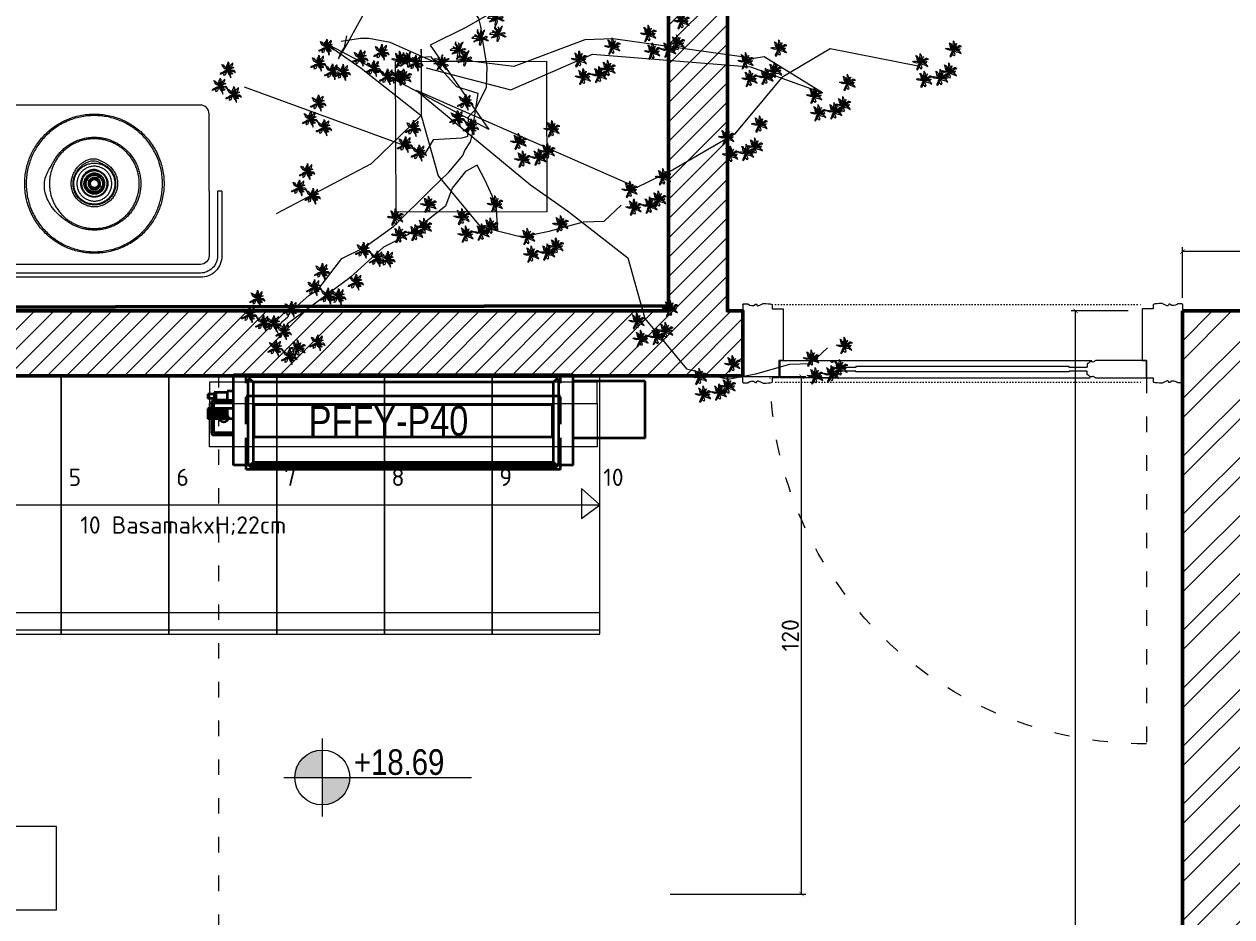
# Model space of a CAD drawing. Header units: inches. Extents: x -10121 to 9010, y 58067 to 62726.
# Drawn here: x -2824.1 to -2543.8, y 61595.3 to 61802.7 of the extents above; entities that cross this region are included whole.
import ezdxf

# ---------------------------------------------------------------- set-up
doc = ezdxf.new("R2010")
doc.units = ezdxf.units.IN
for name, pattern in [('ACAD_ISO03W100', [30, 12, -18]), ('DOT', [6.35, 0, -6.35]), ('HIDDEN', [9.525, 6.35, -3.175])]:
    doc.linetypes.add(name, pattern=pattern)
for name, color, linetype, lineweight in [('1', 7, 'Continuous', 18), ('2', 36, 'Continuous', 18), ('A-DUVAR 0.50', 40, 'Continuous', 50), ('A-KAPI A DOGR 0.09', 135, 'Continuous', 9), ('A-KAPI A DOGR 0.13', 73, 'Continuous', 13), ('A-KAPI A DOGR 0.20', 46, 'Continuous', 20), ('A-KAPI NOKT', 35, 'DOT', 9), ('A-YAZI 0.15', 190, 'Continuous', 15), ('Auto-Merdiven', 163, 'Continuous', 9), ('Auto-Olcu', 33, 'Continuous', 15), ('Auto-Silik_Cizgiler', 47, 'Continuous', 9), ('Auto-SilikCizgiler', 251, 'Continuous', 9), ('Auto-Tefris', 32, 'Continuous', 9), ('Auto-Yazi', 7, 'Continuous', 20), ('DVT-VRV', 170, 'Continuous', 35), ('OLCU+KOT', 70, 'Continuous', 20), ('yazi mekan 020', 9, 'Continuous', 20)]:
    doc.layers.add(name, color=color, linetype=linetype, lineweight=lineweight)
doc.styles.add('1-20', font='isocpeur.ttf', dxfattribs={"height": 4})
doc.styles.add('STYLE1', font='technic_.ttf')
doc.styles.add('swis721cnbt10', font='isocpeur.ttf', dxfattribs={"height": 10})
doc.dimstyles.new('ölçü 1_20', dxfattribs={"dimtxt": 4, "dimasz": 1, "dimexe": 1, "dimexo": 3, "dimtad": 1, "dimdec": 0, "dimtxsty": '1-20', "dimblk": 'ARCHTICK', "dimcen": 1.5, "dimclrd": 256, "dimclre": 256, "dimclrt": 256, "dimadec": 0, "dimazin": 0, "dimtfac": 1, "dimtdec": 0, "dimtmove": 0, "dimatfit": 3, "dimldrblk": 'ARCHTICK', "dimfxl": 1, "dimlwd": -1, "dimlwe": -1, "dimarcsym": 0})

# ---------------------------------------------------------------- blocks, each defined once
blk = doc.blocks.new('fgh')
at = {"layer": 'A-KAPI A DOGR 0.09'}
for points in [[(-83.41, 11.51), (-21.44, 11.51)], [(-83.37, 7.51), (-21.02, 7.51)]]:
    blk.add_lwpolyline(points, dxfattribs=at)
at = {"layer": 'A-KAPI A DOGR 0.13'}
for points in [[(-81.92, 11.51), (-93.4, 11.51), (-93.4, 7.51), (-81.92, 7.51)], [(-20.11, 11.51), (-8.3, 11.51), (-8.3, 7.51), (-20.11, 7.51)], [(-75.79, 10.14), (-75.79, 9.94), (-79.79, 9.94)], [(-75.79, 8.88), (-75.79, 9.08), (-79.79, 9.08)], [(-26.25, 9.94), (-26.25, 10.14), (-75.79, 10.14)], [(-26.25, 9.08), (-26.25, 8.88), (-75.79, 8.88)], [(-22.25, 9.94), (-26.25, 9.94)], [(-22.25, 9.08), (-26.25, 9.08)]]:
    blk.add_lwpolyline(points, dxfattribs=at)
for points in [[(-81.92, 11.51, -0.358492), (-81.64, 11.34, 0.345519), (-81.05, 11.25, -0.39009), (-80.34, 11, 0.249206), (-80.14, 10.86, -0.02009), (-80.11, 10.86)], [(-20.11, 11.51, 0.358492), (-20.39, 11.34, -0.345519), (-20.99, 11.25, 0.39009), (-21.69, 11, -0.249206), (-21.89, 10.86, 0.02009), (-21.92, 10.86)], [(-80.14, 10.86, -0.367275), (-79.92, 10.71, -0.496975)], [(-79.92, 10.71), (-79.92, 10.07, 0.512658), (-79.79, 9.94)], [(-79.92, 8.32), (-79.92, 8.95, -0.512658), (-79.79, 9.08)], [(-22.11, 10.71), (-22.11, 10.07, -0.512658), (-22.25, 9.94)], [(-22.11, 8.32), (-22.11, 8.95, 0.512658), (-22.25, 9.08)], [(-21.89, 10.86, 0.367275), (-22.11, 10.71, 0.496975)], [(-81.92, 7.51, 0.358492), (-81.64, 7.69, -0.345519), (-81.05, 7.77, 0.39009), (-80.34, 8.02, -0.249206), (-80.14, 8.16, 0.02009), (-80.11, 8.16)], [(-80.14, 8.16, 0.367275), (-79.92, 8.32, 0.496975)], [(-21.89, 8.16, -0.367275), (-22.11, 8.32, -0.496975)], [(-20.11, 7.51, -0.358492), (-20.39, 7.69, 0.345519), (-20.99, 7.77, -0.39009), (-21.69, 8.02, 0.249206), (-21.89, 8.16, -0.02009), (-21.89, 8.16)]]:
    blk.add_lwpolyline(points, format="xyb", dxfattribs=at)
at = {"layer": 'A-KAPI A DOGR 0.20'}
for points in [[(-102, 12.52, -0.441019), (-101.87, 12.67), (-100.99, 12.67, -0.237138), (-100.83, 12.62, 0.374201), (-99.13, 12.53, -0.132642), (-98.99, 12.59), (-98.89, 12.59, -0.41446), (-98.82, 12.52, 0.383371), (-98.66, 12.23, 0.155896), (-98.28, 12.29, 0.0157), (-97.92, 12.46, -0.035668), (-97.29, 12.73, -0.075404), (-97.14, 12.75, -0.050432), (-95.24, 12.55, -0.285097), (-95.2, 12.51)], [(0, 12.52, 0.441019), (-0.13, 12.67), (-1.01, 12.67, 0.237138), (-1.17, 12.62, -0.374201), (-2.87, 12.53, 0.132642), (-3.01, 12.59), (-3.11, 12.59, 0.41446), (-3.18, 12.52, -0.383371), (-3.34, 12.23, -0.155896), (-3.72, 12.29, -0.0157), (-4.08, 12.46, 0.035668), (-4.71, 12.73, 0.075404), (-4.86, 12.75, 0.050432), (-6.76, 12.55, 0.285097), (-6.8, 12.51)], [(-102, -5.53, 0.441019), (-101.87, -5.68), (-100.99, -5.68, 0.237138), (-100.83, -5.63, -0.374201), (-99.13, -5.54, 0.132642), (-98.99, -5.6), (-98.89, -5.6, 0.41446), (-98.82, -5.54, -0.383371), (-98.66, -5.25, -0.155896), (-98.28, -5.3, -0.0157), (-97.92, -5.47, 0.035668), (-97.29, -5.74, 0.075404), (-97.14, -5.76, 0.050432), (-95.24, -5.56, 0.285097), (-95.2, -5.52)], [(0, -5.53, -0.441019), (-0.13, -5.68), (-1.01, -5.68, -0.237138), (-1.17, -5.63, 0.374201), (-2.87, -5.54, -0.132642), (-3.01, -5.6), (-3.11, -5.6, -0.41446), (-3.18, -5.54, 0.383371), (-3.34, -5.25, 0.155896), (-3.72, -5.3, 0.0157), (-4.08, -5.47, -0.035668), (-4.71, -5.74, -0.075404), (-4.86, -5.76, -0.050432), (-6.76, -5.56, -0.285097), (-6.8, -5.52)]]:
    blk.add_lwpolyline(points, format="xyb", dxfattribs=at)
for points in [[(-102, 12.52), (-102, 11.02)], [(-95.2, -5.52), (-95.2, -4.49), (-92.7, -4.49), (-92.7, 7.51), (-93.7, 7.51), (-93.7, 11.51), (-95.2, 11.51), (-95.2, 12.51)], [(-6.8, -5.52), (-6.8, -4.49), (-9.3, -4.49), (-9.3, 7.51), (-8.3, 7.51), (-8.3, 11.51), (-6.8, 11.51), (-6.8, 12.51)], [(0, 12.52), (0, 11.02)], [(-102, -5.53), (-102, -4.03)], [(0, -5.53), (0, -4.03)]]:
    blk.add_lwpolyline(points, dxfattribs=at)
at = {"layer": 'A-KAPI NOKT', "linetype": 'ACAD_ISO03W100', "ltscale": 0.3}
blk.add_line((-8.3, 11.51), (-8.3, 96.51), dxfattribs=at)
at = {"layer": 'A-KAPI NOKT', "ltscale": 0.09}
for points in [[(-94.39, 12.51), (-9.61, 12.51)], [(-94.43, -5.56), (-9.57, -5.56)]]:
    blk.add_lwpolyline(points, dxfattribs=at)
at = {"layer": 'A-KAPI NOKT', "linetype": 'ACAD_ISO03W100', "ltscale": 0.3}
blk.add_arc((-8.76, 9.55), 86.97, 89.6998, 178.7051, dxfattribs=at)
blk = doc.blocks.new('_ARCHTICK')
at = {"color": 0, "linetype": 'ByBlock', "const_width": 0.15}
blk.add_lwpolyline([(-0.5, -0.5), (0.5, 0.5)], dxfattribs=at)
blk = doc.blocks.new('*D162')
at = {"layer": 'Auto-Olcu', "ltscale": 5, "transparency": 16777216}
for p, q in [((-2567.83, 61736.04), (-2581.07, 61736.04)), ((-2580.05, 61364.22), (-2580.07, 61736.04)), ((-2567.81, 61364.22), (-2581.05, 61364.22))]:
    blk.add_line(p, q, dxfattribs=at)
at = {"layer": 'DEFPOINTS', "color": 0, "ltscale": 5, "transparency": 16777216}
for p in [(-2580.07, 61736.04), (-2564.83, 61736.04), (-2564.81, 61364.22)]:
    blk.add_point(p, dxfattribs=at)
at = {"layer": 'Auto-Olcu', "ltscale": 5, "transparency": 16777216}
for p, rotation in [((-2580.07, 61736.04), 90.00270459986305), ((-2580.05, 61364.22), 270.002704599863)]:
    blk.add_blockref('_ARCHTICK', p, dxfattribs=dict(at, rotation=rotation))
at = {"layer": 'Auto-Olcu', "ltscale": 5, "transparency": 16777216, "insert": (-2577.44, 61550.13), "char_height": 4, "attachment_point": 5, "rotation": 270.0027, "style": '1-20'}
blk.add_mtext('372', dxfattribs=at)
blk = doc.blocks.new('*D186')
at = {"layer": 'Auto-Olcu', "ltscale": 5, "transparency": 16777216}
for p, q in [((-2555.26, 61739.04), (-2555.26, 61750.81)), ((-2355.79, 61749.81), (-2555.26, 61749.81)), ((-2355.79, 61739.04), (-2355.79, 61750.81))]:
    blk.add_line(p, q, dxfattribs=at)
at = {"layer": 'DEFPOINTS', "color": 0, "ltscale": 5, "transparency": 16777216}
for p in [(-2555.26, 61749.81), (-2555.26, 61736.04), (-2355.79, 61736.04)]:
    blk.add_point(p, dxfattribs=at)
at = {"layer": 'Auto-Olcu', "ltscale": 5, "transparency": 16777216, "rotation": 180}
blk.add_blockref('_ARCHTICK', (-2555.26, 61749.81), dxfattribs=at)
at = {"layer": 'Auto-Olcu', "ltscale": 5, "transparency": 16777216}
blk.add_blockref('_ARCHTICK', (-2355.79, 61749.81), dxfattribs=at)
at = {"layer": 'Auto-Olcu', "ltscale": 5, "transparency": 16777216, "insert": (-2455.53, 61752.44), "char_height": 4, "attachment_point": 5, "style": '1-20'}
blk.add_mtext('199', dxfattribs=at)
blk = doc.blocks.new('39')
at = {"layer": 'Auto-SilikCizgiler'}
for p, q in [((-11.7, 0), (-9.1, 0.2)), ((-11.3, 10), (-11.1, 7)), ((-9.8, 7.1), (-11.3, 10)), ((-11.1, 7), (-10.2, 5.2)), ((-10.2, 5.2), (-8.5, 4.4)), ((-5, 4.8), (-9.8, 7.1)), ((-9.1, 0.2), (-5.5, 0)), ((-8.5, 4.4), (-6.7, 3.8)), ((-6.7, 3.8), (-5.6, 2.1)), ((0, 0), (-6.7, -1.9)), ((-6.4, 9.9), (-5.1, 8.9)), ((-4, 9.5), (-6.4, 9.9)), ((-5.6, 2.1), (-4.3, 0.3)), ((-5.5, 0), (0, 0)), ((0, 0), (-5.4, -0.8)), ((-5.1, 8.9), (-3.6, 6.7)), ((-2.8, 0.7), (-5, 4.8)), ((-4.3, 0.3), (0, 0)), ((-2.5, 7.9), (-4, 9.5)), ((-3.6, 6.7), (-3, 4)), ((-3, 4), (0, 0)), ((0, 0), (-2.8, 0.7)), ((-2.7, -1.4), (0, 0)), ((-1.9, 4), (-2.5, 7.9)), ((0, 0), (-1.9, 4)), ((-0.7, 13.4), (-1.5, 9.9)), ((-1.5, 9.9), (-0.5, 5.2)), ((0.5, 15.3), (-0.7, 13.4)), ((0, 0), (-0.7, -1.6)), ((-0.5, 5.2), (0.2, 1.8)), ((-0.4, -2.9), (0, 0)), ((6.7, 1.9), (0, 0)), ((0, 0), (3.8, 1.9)), ((0, 0), (1.7, 1.9)), ((0.2, 1.8), (0, 0)), ((0, 0), (5.7, 0.4)), ((5.9, -0.5), (0, 0)), ((0, 0), (1, -3.3)), ((0.3, 10.5), (0.5, 12.5)), ((0.8, 8.9), (0.3, 10.5)), ((0.5, 12.5), (0.5, 15.3)), ((1.7, 5.7), (0.8, 8.9)), ((1.7, 1.9), (1.7, 5.7)), ((3.8, 1.9), (5.7, 4.8)), ((5.7, 4.8), (7.6, 6.7)), ((5.7, 0.4), (9.6, 1.7)), ((9.3, 0.2), (5.9, -0.5)), ((9.5, 3.8), (6.7, 1.9)), ((7.6, 6.7), (10.5, 6.7)), ((13.1, 0.2), (9.3, 0.2)), ((10.5, 6.7), (9.5, 5.7)), ((9.5, 5.7), (9.5, 3.8)), ((9.6, 1.7), (13.7, 2.2)), ((15.2, 1.7), (13.1, 0.2)), ((13.7, 2.2), (15.2, 1.7)), ((-12.4, -5.7), (-13.3, -8.1)), ((-13.3, -8.1), (-12.5, -7.8)), ((-12.5, -7.8), (-10.7, -6.9)), ((-10.5, -3.8), (-12.4, -5.7)), ((-9.6, -1.2), (-11.7, 0)), ((-10.7, -6.9), (-7.4, -5.6)), ((-9.5, -2.9), (-10.5, -3.8)), ((-5.4, -0.8), (-9.6, -1.2)), ((-6.7, -1.9), (-9.5, -2.9)), ((-7.4, -5.6), (-6, -4.4)), ((-6.6, -13), (-6.5, -10.2)), ((-6, -11.7), (-6.6, -13)), ((-6.5, -10.2), (-5.3, -8)), ((-6, -4.4), (-2.7, -1.4)), ((-5.3, -4.5), (-6, -6.3)), ((-6, -6.3), (-4.8, -5.9)), ((-4.8, -10.2), (-6, -11.7)), ((-2.1, -2.7), (-5.3, -4.5)), ((-5.3, -8), (-2.6, -6.3)), ((-4.8, -5.9), (-2.4, -5.3)), ((-1.9, -8), (-4.8, -10.2)), ((-2.6, -6.3), (-0.9, -5.1)), ((-2.4, -5.3), (-1.4, -4.2)), ((-0.7, -1.6), (-2.1, -2.7)), ((0.5, -5.5), (-1.9, -8)), ((-1.4, -4.2), (-0.4, -2.9)), ((-0.9, -5.1), (0.5, -3)), ((0.3, -0.7), (2.9, -2.9)), ((0.5, -3), (0.3, -0.7)), ((1, -3.3), (0.5, -5.5)), ((1.9, -5.7), (1, -3.8)), ((2.9, -8.6), (1.9, -5.7)), ((2.9, -2.9), (4.8, -5.7)), ((3.8, -11.4), (2.9, -8.6)), ((5.7, -13.3), (3.8, -11.4)), ((4.8, -5.7), (5.7, -9.5)), ((5.7, -9.5), (5.7, -13.3))]:
    blk.add_line(p, q, dxfattribs=at)
blk = doc.blocks.new('KJKJK')
at = {"layer": 'Auto-Silik_Cizgiler', "elevation": -25.28}
for points in [[(45042.69, -37852.14), (45047.85, -37872.77), (45058.57, -37880.15), (45075.2, -37884.49), (45088.82, -37894.02), (45096.02, -37899.8), (45097.25, -37955.65), (45105.88, -37922.38), (45107.68, -37912.04), (45111.68, -37894.76), (45122.76, -37885.22), (45129.27, -37871.47), (45127.41, -37861.76), (45123.5, -37856.46), (45118.13, -37850.22), (45115.96, -37845.86), (45110.96, -37843.88)], [(45091.54, -37955.83), (45087.85, -37935.85), (45072.29, -37922.22), (45059.45, -37887.73), (45057.82, -37870.07), (45055.94, -37885.84), (45057.33, -37887.9), (45067.03, -37919.38), (45070.01, -37925.2), (45082.63, -37937.53), (45085.96, -37947.89), (45089.48, -37954.87), (45089.76, -37965.9), (45090.99, -37970.77), (45091.79, -37972.51), (45094.29, -37976.32)], [(45033.01, -37909.57), (45038.16, -37930.2), (45048.89, -37937.59), (45065.51, -37941.92), (45079.13, -37951.45), (45086.33, -37957.23), (45098.34, -37936.56), (45096.2, -37979.82), (45097.99, -37969.47), (45101.99, -37952.19), (45113.08, -37942.65), (45119.58, -37928.9), (45117.72, -37919.2), (45113.81, -37913.89), (45108.44, -37907.66), (45106.28, -37903.3), (45101.27, -37901.32)], [(45047.87, -37977.48), (45051.43, -37961.33), (45070.46, -37950.72), (45070.29, -37953.8), (45068.17, -37958.26), (45065.13, -37961.5), (45063.78, -37967.72), (45063.01, -37972.1), (45062.86, -37978.62), (45059.86, -37988.73), (45056.61, -38006.44), (45054.57, -38009.45), (45056.77, -38009.32), (45057.66, -38007.1), (45058.09, -38005.63), (45058.88, -38004.51), (45060.43, -37999), (45060.64, -37996.64), (45064.76, -37988.45), (45064.78, -37982.67), (45066.18, -37974.28), (45070.12, -37962.85), (45071.84, -37957.33), (45073.96, -37952.7), (45074.75, -37951.75), (45076, -37949.69), (45077.46, -37948.52), (45079.91, -37946.94), (45085.29, -37943.21), (45089.76, -37941.33), (45095.53, -37941.38), (45097.77, -37942.15), (45101.9, -37940.4), (45102.8, -37941.43), (45106.02, -37947.3), (45109.6, -37947.64), (45113.43, -37992.15)], [(45092.59, -37975.74), (45095.29, -37975.1), (45096.98, -37975.31), (45098.28, -37975.17), (45093.95, -37974.77), (45089.26, -37974.49), (45086.86, -37974.3), (45082.07, -37978.1), (45068.23, -37993.7), (45066.03, -37994.57)]]:
    blk.add_lwpolyline(points, dxfattribs=at)
at = {"layer": 'Auto-Silik_Cizgiler'}
blk.add_lwpolyline([(45118.78, -37924.73), (45113.4, -37927.68), (45109.45, -37932.32), (45107, -37935.57), (45109.5, -37937.38), (45114.3, -37938.52), (45118.73, -37938.2), (45124.42, -37941.06), (45128.31, -37943.21), (45133.47, -37947.19), (45143.22, -37951.21), (45159.04, -37959.82), (45162.66, -37960.12), (45161.18, -37961.75), (45158.9, -37961.05), (45157.48, -37960.46), (45156.11, -37960.36), (45150.85, -37958.11), (45148.88, -37956.79), (45139.93, -37954.85), (45135.42, -37951.23), (45128.01, -37947.04), (45116.65, -37942.93), (45111.27, -37940.8), (45106.33, -37939.53), (45105.1, -37939.55), (45102.72, -37939.23), (45100.89, -37939.63), (45098.12, -37940.54), (45091.83, -37942.38), (45092.48, -37947.54), (45090.44, -37952.46), (45088.69, -37955.88), (45089.84, -37957.85), (45088.11, -37958.74), (45101.99, -37952.19), (45117.11, -37957.98), (45136.97, -37973.05)], dxfattribs=at)
at = {"layer": 'Auto-Silik_Cizgiler', "xscale": 0.1296, "yscale": 0.1296, "zscale": 0.1296}
for p, rotation in [((45114.04, -37839.33, -25.28), 356.7422745732944), ((45108.9, -37840.52, -25.28), 356.7422745732944), ((45116.18, -37840.52, -25.28), 356.7422745732944), ((45040.91, -37845.53), 356.7422745732944), ((45118.16, -37843.68, -25.28), 356.7422745732944), ((45035.77, -37846.73), 356.7422745732944), ((45043.05, -37846.73), 356.7422745732944), ((45114.85, -37846.25, -25.28), 356.7422745732944), ((45045.04, -37849.89), 356.7422745732944), ((45041.73, -37852.46), 356.7422745732944), ((45123.78, -37862.27, -25.28), 356.7422745732944), ((45128.92, -37861.07, -25.28), 356.7422745732944), ((45131.06, -37862.27, -25.28), 356.7422745732944), ((45058.4, -37864.53, -25.28), 356.7422745732944), ((45053.26, -37865.72, -25.28), 356.7422745732944), ((45060.54, -37865.72, -25.28), 356.7422745732944), ((45129.73, -37868, -25.28), 356.7422745732944), ((45133.05, -37865.43, -25.28), 356.7422745732944), ((45062.53, -37868.88, -25.28), 356.7422745732944), ((45059.21, -37871.45, -25.28), 356.7422745732944), ((45075.78, -37878.94, -25.28), 356.7422745732944), ((45070.64, -37880.14, -25.28), 356.7422745732944), ((45077.92, -37880.14, -25.28), 356.7422745732944), ((45118.2, -37880.87, -25.28), 356.7422745732944), ((45123.34, -37879.67, -25.28), 356.7422745732944), ((45125.48, -37880.87, -25.28), 356.7422745732944), ((45052.76, -37883.55, -25.28), 356.7422745732944), ((45057.91, -37882.35, -25.28), 356.7422745732944), ((45060.05, -37883.55, -25.28), 356.7422745732944), ((45079.9, -37883.3, -25.28), 356.7422745732944), ((45127.47, -37884.03, -25.28), 356.7422745732944), ((45062.03, -37886.71, -25.28), 356.7422745732944), ((45076.59, -37885.87, -25.28), 356.7422745732944), ((45124.15, -37886.6, -25.28), 356.7422745732944), ((45058.72, -37889.27, -25.28), 356.7422745732944), ((45091.23, -37895.27, -25.28), 356.7422745732944), ((45096.37, -37894.07, -25.28), 356.7422745732944), ((45098.51, -37895.27, -25.28), 356.7422745732944), ((45100.5, -37898.42, -25.28), 356.7422745732944), ((45097.19, -37900.99, -25.28), 356.7422745732944), ((45033.58, -37906.17, -25.28), 356.7422745732944), ((45056.58, -37906.7, -25.28), 356.7422745732944), ((45061.72, -37905.51, -25.28), 356.7422745732944), ((45063.86, -37906.7, -25.28), 356.7422745732944), ((45028.44, -37907.37, -25.28), 356.7422745732944), ((45035.72, -37907.37, -25.28), 356.7422745732944), ((45065.85, -37909.86, -25.28), 356.7422745732944), ((45037.71, -37910.52, -25.28), 356.7422745732944), ((45062.53, -37912.43, -25.28), 356.7422745732944), ((45111.2, -37912.2, -25.28), 356.7422745732944), ((45116.34, -37911, -25.28), 356.7422745732944), ((45118.48, -37912.2, -25.28), 356.7422745732944), ((45034.39, -37913.09, -25.28), 356.7422745732944), ((45120.47, -37915.35, -25.28), 356.7422745732944), ((45073.88, -37917.56, -25.28), 356.7422745732944), ((45117.15, -37917.92, -25.28), 356.7422745732944), ((45068.74, -37918.76, -25.28), 356.7422745732944), ((45076.02, -37918.76, -25.28), 356.7422745732944), ((45078.01, -37921.92, -25.28), 356.7422745732944), ((45092.07, -37923.37, -25.28), 356.7422745732944), ((45097.21, -37922.17, -25.28), 356.7422745732944), ((45099.35, -37923.37, -25.28), 356.7422745732944), ((45074.69, -37924.49, -25.28), 356.7422745732944), ((45101.34, -37926.53, -25.28), 356.7422745732944), ((45118.59, -37926.73, -25.28), 356.7422745732944), ((45098.02, -37929.1, -25.28), 356.7422745732944), ((45113.45, -37927.93, -25.28), 356.7422745732944), ((45120.73, -37927.93, -25.28), 356.7422745732944), ((45122.72, -37931.09, -25.28), 356.7422745732944), ((45043.77, -37935.23), 356.7422745732944), ((45048.91, -37934.03), 356.7422745732944), ((45051.05, -37935.23), 356.7422745732944), ((45119.4, -37933.65, -25.28), 356.7422745732944), ((45053.04, -37938.39), 356.7422745732944), ((45099.56, -37940.66, -25.28), 317.8832189276011), ((45125.21, -37940.66, -25.28), 356.7422745732944), ((45049.73, -37940.96), 356.7422745732944), ((45094.93, -37944.29, -25.28), 317.8832189276011), ((45120.07, -37941.86, -25.28), 356.7422745732944), ((45127.35, -37941.86, -25.28), 356.7422745732944), ((45074.07, -37946.04, -25.28), 86.66096350184166), ((45077.23, -37944.05, -25.28), 86.66096350184166), ((45099.13, -37944.37, -25.28), 317.8832189276011), ((45129.34, -37945.02, -25.28), 356.7422745732944), ((45135.64, -37945.18), 317.8832189276011), ((45072.87, -37948.17, -25.28), 86.66096350184166), ((45079.79, -37947.37, -25.28), 86.66096350184166), ((45085.69, -37948.64, -25.28), 86.66096350184166), ((45110.18, -37949.04, -25.28), 317.8832189276011), ((45126.02, -37947.59, -25.28), 356.7422745732944), ((45136.56, -37947.45), 317.8832189276011), ((45143.58, -37949.57), 317.8832189276011), ((45084.49, -37950.78, -25.28), 86.66096350184166), ((45105.55, -37952.67, -25.28), 317.8832189276011), ((45136.12, -37951.16), 317.8832189276011), ((45148.33, -37951.86), 317.8832189276011), ((45160.1, -37951.7), 317.8832189276011), ((45072.88, -37953.72, -25.28), 86.66096350184166), ((45074.06, -37953.32, -25.28), 86.66096350184166), ((45088.96, -37953, -25.28), 57.80661504840518), ((45109.75, -37952.75, -25.28), 317.8832189276011), ((45149.25, -37954.14), 317.8832189276011), ((45052.85, -37957.66, -25.28), 86.66096350184166), ((45144.62, -37957.77), 317.8832189276011), ((45148.81, -37957.85), 317.8832189276011), ((45163.21, -37955.25, -25.28), 356.7422745732944), ((45165.77, -37956.27), 317.8832189276011), ((45049.69, -37959.65, -25.28), 86.66096350184166), ((45091.61, -37958.62, -25.28), 317.8832189276011), ((45091.59, -37960.5, -25.28), 96.66567069409844), ((45095.73, -37959.61, -25.28), 356.7422745732944), ((45096.36, -37960.92, -25.28), 317.8832189276011), ((45155.62, -37960.52, 25.28), 317.8832189276011), ((45161.14, -37959.89), 317.8832189276011), ((45165.34, -37959.97), 317.8832189276011), ((45048.49, -37961.78, -25.28), 86.66096350184166), ((45055.42, -37960.98, -25.28), 86.66096350184166), ((45092.41, -37962.17, -25.28), 356.7422745732944), ((45097.28, -37963.19, -25.28), 317.8832189276011), ((45160.37, -37962.81, 25.28), 317.8832189276011), ((45161.29, -37965.09, 25.28), 317.8832189276011), ((45049.68, -37966.93, -25.28), 86.66096350184166), ((45092.65, -37966.82, -25.28), 317.8832189276011), ((45096.85, -37966.9, -25.28), 317.8832189276011), ((45129.72, -37967.11), 317.8832189276011), ((45156.66, -37968.72, 25.28), 317.8832189276011), ((45160.86, -37968.8, 25.28), 317.8832189276011), ((45049.67, -37971.62, -25.28), 86.66096350184166), ((45095.95, -37970.71, -25.28), 317.8832189276011), ((45114.19, -37971.5, -25.28), 317.8832189276011), ((45125.09, -37970.74), 317.8832189276011), ((45129.28, -37970.82), 317.8832189276011), ((45063.41, -37972.13, -25.28), 86.66096350184166), ((45100.7, -37973, -25.28), 317.8832189276011), ((45109.56, -37975.12, -25.28), 317.8832189276011), ((45048.53, -37976.67, -25.28), 86.66096350184166), ((45101.62, -37975.27, -25.28), 317.8832189276011), ((45113.75, -37975.2, -25.28), 317.8832189276011), ((45062.95, -37977.57, -25.28), 86.66096350184166), ((45069.13, -37978.3, -25.28), 86.66096350184166), ((45096.99, -37978.9, -25.28), 317.8832189276011), ((45101.18, -37978.98, -25.28), 317.8832189276011), ((45064.8, -37984.88, -25.28), 86.66096350184166), ((45057.78, -37986.12, -25.28), 86.66096350184166), ((45116.1, -37993.75, -25.28), 317.8832189276011), ((45111.47, -37997.38, -25.28), 317.8832189276011), ((45115.67, -37997.46, -25.28), 317.8832189276011), ((45061.31, -37997.56, -25.28), 86.66096350184166), ((45052.58, -38000.54), 86.66096350184166), ((45059.95, -38001.16, -25.28), 86.66096350184166), ((45053.73, -38006.21, -25.28), 86.66096350184166), ((45058.5, -38007.28, -25.28), 86.66096350184166), ((45055.21, -38010.75, -25.28), 86.66096350184166), ((45056.79, -38011.54, -25.28), 86.66096350184166), ((45059.79, -38017.56), 86.66096350184166)]:
    blk.add_blockref('39', p, dxfattribs=dict(at, rotation=rotation))
blk = doc.blocks.new('hytuytu')
at = {"layer": 'Auto-Tefris', "elevation": 0}
for points in [[(8207.29, -2601.72), (8207.29, -2586.72, -0.414214), (8209.29, -2584.72), (8255.29, -2584.72, -0.414214), (8257.29, -2586.72), (8257.29, -2601.72)], [(8207.29, -2601.72), (8207.29, -2619.72, 0.414214), (8209.29, -2621.72), (8255.29, -2621.72, 0.414214), (8257.29, -2619.72), (8257.29, -2601.72)]]:
    blk.add_lwpolyline(points, format="xyb", dxfattribs=at)
at = {"layer": 'Auto-Yazi'}
for p, q in [((8204.29, -2601.72, 0), (8205.29, -2601.72, 0)), ((8260.29, -2601.72, 0), (8259.29, -2601.72, 0))]:
    blk.add_line(p, q, dxfattribs=at)
at = {"layer": 'Auto-Yazi', "elevation": 0}
for points in [[(8204.29, -2601.72), (8204.29, -2586.72, -0.414214), (8209.29, -2581.72), (8255.29, -2581.72, -0.414214), (8260.29, -2586.72), (8260.29, -2601.72)], [(8205.29, -2601.72), (8205.29, -2586.72, -0.414214), (8209.29, -2582.72), (8255.29, -2582.72, -0.414214), (8259.29, -2586.72), (8259.29, -2601.72)]]:
    blk.add_lwpolyline(points, format="xyb", dxfattribs=at)
blk = doc.blocks.new('HJTY5')
at = {"layer": '1'}
for points, weights, knots in [([(69.51, -5593.8), (84.65, -5585.47), (92.98, -5600.61), (101.3, -5615.76), (86.16, -5624.08), (71.02, -5632.41), (62.69, -5617.27), (54.37, -5602.12), (69.51, -5593.8)], [1, 0.707106781187, 1, 0.707106781187, 1, 0.707106781187, 1, 0.707106781187, 1], [0, 0, 0, 14.137512, 14.137512, 28.275024, 28.275024, 42.412536, 42.412536, 56.550048, 56.550048, 56.550048]), ([(72.28, -5598.85), (72.28, -5598.85), (72.28, -5598.85), (72.28, -5598.85), (82.38, -5593.29), (87.93, -5603.39), (93.48, -5613.48), (83.39, -5619.04), (73.29, -5624.59), (67.74, -5614.49), (62.19, -5604.4), (72.28, -5598.85)], [1, 1, 1, 1, 0.707106781187, 1, 0.707106781187, 1, 0.707106781187, 1, 0.707106781187, 1], [0, 0, 0, 1.178126, 2.356252, 4.712504, 9.425008, 9.425008, 18.850016, 18.850016, 28.275024, 28.275024, 37.700032, 37.700032, 37.700032]), ([(72.47, -5599.18), (62.71, -5604.55), (68.08, -5614.31), (73.44, -5624.06), (83.2, -5618.7), (92.96, -5613.33), (87.59, -5603.58), (82.23, -5593.82), (72.47, -5599.18)], [1, 0.707106781187, 1, 0.707106781187, 1, 0.707106781187, 1, 0.707106781187, 1], [0, 0, 0, 9.110833, 9.110833, 18.221667, 18.221667, 27.3325, 27.3325, 36.443333, 36.443333, 36.443333]), ([(72.79, -5611.72), (72.79, -5611.72), (72.79, -5611.72), (72.79, -5611.72), (70.01, -5606.67), (75.06, -5603.9), (80.11, -5601.12), (82.88, -5606.17), (85.66, -5611.22), (80.61, -5613.99), (75.56, -5616.77), (72.79, -5611.72)], [1, 1, 1, 1, 0.707106781187, 1, 0.707106781187, 1, 0.707106781187, 1, 0.707106781187, 1], [0, 0, 0, 0.589051, 1.178102, 2.356205, 4.712409, 4.712409, 9.424819, 9.424819, 14.137228, 14.137228, 18.849637, 18.849637, 18.849637])]:
    blk.add_rational_spline(points, weights, degree=2, knots=knots, dxfattribs=at)
at = {"layer": '2'}
for points, weights, knots in [([(69.69, -5594.13), (54.89, -5602.27), (63.03, -5617.08), (71.17, -5631.89), (85.98, -5623.75), (100.78, -5615.61), (92.64, -5600.8), (84.5, -5585.99), (69.69, -5594.13)], [1, 0.707106781187, 1, 0.707106781187, 1, 0.707106781187, 1, 0.707106781187, 1], [0, 0, 0, 13.823333, 13.823333, 27.646667, 27.646667, 41.47, 41.47, 55.293334, 55.293334, 55.293334]), ([(73.21, -5611.48), (73.21, -5611.48), (73.21, -5611.48), (73.21, -5611.48), (70.66, -5606.86), (75.29, -5604.31), (79.92, -5601.76), (82.46, -5606.39), (85.01, -5611.02), (80.38, -5613.57), (75.75, -5616.11), (73.21, -5611.48)], [1, 1, 1, 1, 0.707106781187, 1, 0.707106781187, 1, 0.707106781187, 1, 0.707106781187, 1], [0, 0, 0, 0.540124, 1.080247, 2.160495, 4.320989, 4.320989, 8.641979, 8.641979, 12.962968, 12.962968, 17.283957, 17.283957, 17.283957]), ([(73.38, -5611.39), (70.92, -5606.93), (75.38, -5604.48), (79.84, -5602.03), (82.29, -5606.48), (84.75, -5610.94), (80.29, -5613.4), (75.83, -5615.85), (73.38, -5611.39)], [1, 0.707106781187, 1, 0.707106781187, 1, 0.707106781187, 1, 0.707106781187, 1], [0, 0, 0, 4.163862, 4.163862, 8.327725, 8.327725, 12.491587, 12.491587, 16.65545, 16.65545, 16.65545]), ([(74.05, -5611.02), (76.13, -5614.81), (79.92, -5612.73), (83.7, -5610.64), (81.62, -5606.86), (79.54, -5603.07), (75.75, -5605.15), (71.97, -5607.24), (74.05, -5611.02)], [1, 0.707106781187, 1, 0.707106781187, 1, 0.707106781186, 1, 0.707106781186, 1], [0, 0, 0, 3.534292, 3.534292, 7.068583, 7.068583, 10.602875, 10.602875, 14.137167, 14.137167, 14.137167]), ([(74.89, -5610.56), (74.89, -5610.56), (74.89, -5610.56), (74.89, -5610.56), (73.27, -5607.61), (76.22, -5606), (79.16, -5604.38), (80.78, -5607.32), (82.4, -5610.27), (79.45, -5611.88), (76.51, -5613.5), (74.89, -5610.56)], [1, 1, 1, 1, 0.707106781187, 1, 0.707106781187, 1, 0.707106781186, 1, 0.707106781186, 1], [0, 0, 0, 0.343612, 0.687223, 1.374447, 2.748894, 2.748894, 5.497787, 5.497787, 8.246681, 8.246681, 10.995574, 10.995574, 10.995574]), ([(75.06, -5610.47), (76.59, -5613.24), (79.36, -5611.72), (82.14, -5610.19), (80.61, -5607.41), (79.08, -5604.64), (76.31, -5606.16), (73.53, -5607.69), (75.06, -5610.47)], [1, 0.707106781187, 1, 0.707106781187, 1, 0.707106781186, 1, 0.707106781187, 1], [0, 0, 0, 2.591814, 2.591814, 5.183628, 5.183628, 7.775442, 7.775442, 10.367256, 10.367256, 10.367256]), ([(75.95, -5609.98), (74.92, -5608.1), (76.8, -5607.06), (78.69, -5606.03), (79.72, -5607.91), (80.76, -5609.8), (78.87, -5610.83), (76.99, -5611.87), (75.95, -5609.98)], [1, 0.707106781187, 1, 0.707106781187, 1, 0.707106781187, 1, 0.707106781187, 1], [0, 0, 0, 1.75995, 1.75995, 3.519899, 3.519899, 5.279849, 5.279849, 7.039799, 7.039799, 7.039799]), ([(80.99, -5609.79), (81.43, -5608.15), (80.34, -5606.85), (79.25, -5605.55), (77.56, -5605.69)], [0.999999999113, 0.887425628475, 1, 0.887425628031, 1], [0, 0, 0, 1.62878, 1.62878, 3.25756, 3.25756, 3.25756]), ([(76.07, -5609.92), (76.07, -5609.92), (76.07, -5609.92), (76.07, -5609.92), (75.1, -5608.15), (76.87, -5607.18), (78.63, -5606.21), (79.6, -5607.98), (80.57, -5609.74), (78.81, -5610.71), (77.04, -5611.68), (76.07, -5609.92)], [1, 1, 1, 1, 0.707106781186, 1, 0.707106781186, 1, 0.707106781187, 1, 0.707106781187, 1], [0, 0, 0, 0.206167, 0.412334, 0.824668, 1.649336, 1.649336, 3.298672, 3.298672, 4.948008, 4.948008, 6.597345, 6.597345, 6.597345]), ([(76.82, -5607.1), (76.05, -5607.52), (75.81, -5608.36), (75.56, -5609.2), (75.99, -5609.96)], [1, 0.923879511541, 1, 0.923879511541, 1], [0, 0, 0, 0.863938, 0.863938, 1.727876, 1.727876, 1.727876]), ([(76.74, -5609.55), (76.74, -5609.55), (76.74, -5609.55), (76.74, -5609.55), (77.34, -5610.64), (78.44, -5610.04), (79.53, -5609.44), (78.93, -5608.35), (78.33, -5607.25), (77.24, -5607.85), (76.14, -5608.45), (76.74, -5609.55)], [1, 1, 1, 1, 0.707106781186, 1, 0.707106781187, 1, 0.707106781186, 1, 0.707106781187, 1], [0, 0, 0, 0.127627, 0.255254, 0.510509, 1.021018, 1.021018, 2.042035, 2.042035, 3.063053, 3.063053, 4.08407, 4.08407, 4.08407]), ([(77, -5609.41), (77, -5609.41), (77, -5609.41), (77, -5609.41), (76.53, -5608.57), (77.37, -5608.11), (78.22, -5607.64), (78.68, -5608.48), (79.14, -5609.33), (78.3, -5609.79), (77.46, -5610.25), (77, -5609.41)], [1, 1, 1, 1, 0.707106781186, 1, 0.707106781186, 1, 0.707106781187, 1, 0.707106781187, 1], [0, 0, 0, 0.098175, 0.19635, 0.392699, 0.785398, 0.785398, 1.570796, 1.570796, 2.356194, 2.356194, 3.141593, 3.141593, 3.141593]), ([(75.99, -5609.96), (76.41, -5610.73), (77.25, -5610.97), (78.09, -5611.22), (78.85, -5610.8)], [1, 0.923879507742, 1, 0.923879507742, 1], [0, 0, 0, 0.863938, 0.863938, 1.727876, 1.727876, 1.727876])]:
    blk.add_rational_spline(points, weights, degree=2, knots=knots, dxfattribs=at)
for points, weights in [([(77.19, -5605.75), (74.94, -5606.2), (74.61, -5608.47)], [1, 0.817794049986, 1]), ([(75.57, -5610.2), (74.32, -5607.92), (76.59, -5606.68)], [1, 0.707106781186, 1]), ([(76.6, -5606.7), (74.35, -5607.93), (75.59, -5610.18)], [1, 0.707106781187, 1]), ([(76.63, -5606.76), (74.45, -5607.96), (75.65, -5610.15)], [1, 0.707106781186, 1]), ([(80.11, -5607.7), (78.86, -5605.43), (76.59, -5606.68)], [1, 0.707106781186, 1]), ([(76.6, -5606.7), (78.85, -5605.46), (80.08, -5607.71)], [1, 0.707106781186, 1]), ([(80.02, -5607.74), (78.82, -5605.56), (76.63, -5606.76)], [1, 0.707106781187, 1]), ([(76.7, -5606.88), (77.81, -5606.15), (78.99, -5606.75)], [1, 0.86484168553, 0.998572719142]), ([(78.42, -5606.8), (77.54, -5606.49), (76.7, -5606.88)], [1, 0.929308037539, 1]), ([(76.77, -5607.01), (77.42, -5606.66), (78.15, -5606.76)], [1, 0.948530751949, 1]), ([(79.69, -5607.93), (78.67, -5606.08), (76.82, -5607.1)], [1, 0.707106783845, 1]), ([(77.56, -5605.69), (77.37, -5605.71), (77.19, -5605.75)], [1, 0.998388882014, 1]), ([(78.72, -5606.92), (78.57, -5606.86), (78.42, -5606.8)], [1, 0.997327833848, 0.999996472292]), ([(78.99, -5606.75), (78.91, -5606.71), (78.83, -5606.68)], [1, 0.999417509166, 1]), ([(74.61, -5608.47), (74.57, -5608.71), (74.57, -5608.95)], [1, 0.997289336159, 1]), ([(74.57, -5608.95), (74.57, -5609.79), (74.98, -5610.52)], [0.999999999223, 0.968874697674, 1]), ([(75.4, -5608.52), (75.38, -5608.62), (75.37, -5608.75)], [1, 0.999012286839, 1]), ([(75.37, -5608.75), (75.37, -5608.66), (75.39, -5608.57)], [0.999900975868, 0.999281551372, 1]), ([(76.7, -5606.88), (75.67, -5607.34), (75.42, -5608.43)], [1, 0.894773458288, 1]), ([(75.9, -5610.01), (74.84, -5608.08), (76.77, -5607.01)], [1, 0.707573103993, 1]), ([(75.64, -5608.61), (75.76, -5607.65), (76.5, -5607.02)], [1, 0.930638725852, 1]), ([(76.49, -5609.69), (75.75, -5608.34), (77.1, -5607.6)], [1, 0.707106781186, 1]), ([(78.58, -5610.29), (77.23, -5611.03), (76.49, -5609.69)], [1, 0.707106781187, 1]), ([(76.5, -5607.02), (76.6, -5606.94), (76.7, -5606.88)], [1, 0.998325527532, 1]), ([(76.77, -5607), (76.79, -5607.05), (76.82, -5607.1)], [0.999999978843, 0.999880976901, 1]), ([(77.1, -5607.6), (78.44, -5606.86), (79.18, -5608.21)], [1, 0.707106781186, 1]), ([(79.18, -5608.21), (79.92, -5609.55), (78.58, -5610.29)], [1, 0.707106781187, 1]), ([(79.69, -5607.93), (80.7, -5609.78), (78.85, -5610.8)], [1, 0.707106775933, 1]), ([(78.9, -5610.88), (79.85, -5610.36), (80.02, -5609.28)], [1, 0.897146544071, 1]), ([(80.31, -5609.15), (80.18, -5610.47), (78.97, -5611.01)], [0.998570437523, 0.865033085906, 1]), ([(79.04, -5611.13), (81.23, -5609.93), (80.02, -5607.74)], [1, 0.707106781187, 1]), ([(80.08, -5607.71), (81.32, -5609.96), (79.07, -5611.19)], [1, 0.707106781187, 1]), ([(79.09, -5611.22), (81.36, -5609.97), (80.11, -5607.7)], [1, 0.707106781187, 1]), ([(79.78, -5607.88), (79.73, -5607.9), (79.69, -5607.93)], [0.999999999998, 0.999998693738, 1]), ([(79.77, -5607.88), (79.76, -5607.85), (79.74, -5607.82)], [1, 0.999822671337, 0.999999999999]), ([(80.28, -5609.39), (80.29, -5609.36), (80.29, -5609.32)], [1, 0.999901357975, 0.999999993376]), ([(80.29, -5609.32), (80.3, -5609.24), (80.31, -5609.15)], [0.999999436255, 0.999418399757, 1]), ([(80.45, -5610.9), (80.83, -5610.4), (80.99, -5609.79)], [0.999999999992, 0.981824176565, 0.999999999608]), ([(74.98, -5610.52), (75.89, -5612.18), (77.78, -5612.21)], [1, 0.865391742391, 1]), ([(79.09, -5611.22), (76.81, -5612.47), (75.57, -5610.2)], [1, 0.707106781187, 1]), ([(79.07, -5611.19), (76.82, -5612.43), (75.59, -5610.18)], [1, 0.707106781187, 1]), ([(75.65, -5610.15), (76.85, -5612.34), (79.04, -5611.13)], [1, 0.707106781187, 1]), ([(78.9, -5610.88), (76.97, -5611.94), (75.9, -5610.01)], [0.999999495632, 0.707644166839, 1]), ([(76.69, -5611.16), (76.76, -5611.2), (76.84, -5611.22)], [1, 0.999496704607, 0.999993857934]), ([(76.84, -5611.22), (77.96, -5611.68), (78.97, -5611.01)], [0.999904323618, 0.881601873619, 1]), ([(77.22, -5611.11), (77.07, -5611.06), (76.94, -5610.99)], [1, 0.99836801546, 0.99999789741]), ([(76.94, -5610.99), (77.95, -5611.47), (78.97, -5611.01)], [1, 0.905881451833, 1]), ([(78.66, -5611.17), (77.94, -5611.36), (77.22, -5611.11)], [1, 0.956159685515, 1]), ([(77.78, -5612.21), (77.98, -5612.21), (78.17, -5612.19)], [1, 0.998129205053, 0.999999998672]), ([(78.17, -5612.19), (78.68, -5612.14), (79.14, -5611.94)], [0.999999996955, 0.988246326915, 0.999999999951]), ([(78.99, -5611.04), (78.88, -5611.1), (78.77, -5611.14)], [0.999999101675, 0.998029617844, 1]), ([(78.85, -5610.8), (78.88, -5610.84), (78.9, -5610.88)], [1, 0.999984134252, 1]), ([(78.97, -5611.01), (79.01, -5611.07), (79.04, -5611.13)], [1, 0.992981361077, 1]), ([(80.03, -5610.08), (79.68, -5610.75), (78.99, -5611.04)], [1, 0.943340701316, 0.999995666086]), ([(79.14, -5611.94), (79.38, -5611.83), (79.6, -5611.69)], [0.999999999982, 0.996780603316, 1]), ([(79.6, -5611.69), (79.74, -5611.61), (79.86, -5611.51)], [1, 0.998790062738, 1]), ([(79.86, -5611.51), (80.2, -5611.24), (80.45, -5610.9)], [1, 0.99160556939, 0.999999999972])]:
    blk.add_rational_spline(points, weights, degree=2, dxfattribs=at)
for points, degree in [([(76.59, -5606.68), (76.59, -5606.69), (76.6, -5606.7)], 2), ([(76.63, -5606.76), (76.62, -5606.73), (76.6, -5606.7)], 2), ([(76.71, -5606.9), (76.71, -5606.91), (76.69, -5606.87), (76.63, -5606.76), (76.63, -5606.76), (76.63, -5606.76)], 5), ([(75.99, -5609.96), (76.24, -5609.83), (76.49, -5609.69)], 2), ([(76.71, -5606.9), (76.74, -5606.95), (76.77, -5607)], 2), ([(76.82, -5607.1), (76.96, -5607.35), (77.1, -5607.6)], 2), ([(79.18, -5608.21), (79.43, -5608.07), (79.69, -5607.93)], 2), ([(80.02, -5607.74), (79.9, -5607.81), (79.78, -5607.88)], 2), ([(80.08, -5607.71), (80.05, -5607.73), (80.02, -5607.74)], 2), ([(80.11, -5607.7), (80.1, -5607.7), (80.08, -5607.71)], 2), ([(75.59, -5610.18), (75.58, -5610.19), (75.57, -5610.2)], 2), ([(75.59, -5610.18), (75.62, -5610.17), (75.65, -5610.15)], 2), ([(75.65, -5610.15), (75.78, -5610.08), (75.9, -5610.01)], 2), ([(75.9, -5610.01), (75.94, -5609.99), (75.99, -5609.96)], 2), ([(78.85, -5610.8), (78.72, -5610.54), (78.58, -5610.29)], 2), ([(78.97, -5611.01), (78.94, -5610.95), (78.9, -5610.88)], 2), ([(79.04, -5611.13), (79.06, -5611.16), (79.07, -5611.19)], 2), ([(79.07, -5611.19), (79.08, -5611.21), (79.09, -5611.22)], 2)]:
    blk.add_open_spline(points, degree=degree, dxfattribs=at)
for points, knots in [([(79.74, -5607.82), (79.67, -5607.7), (79.51, -5607.48), (79.1, -5607.09), (78.18, -5606.64), (77.25, -5606.64), (76.71, -5606.9)], [0, 0, 0, 0, 0.21843, 0.423421, 0.87939, 1.797969, 1.797969, 1.797969, 1.797969]), ([(75.38, -5609.22), (75.35, -5608.86), (75.44, -5608.22), (75.93, -5607.39), (76.42, -5607.02), (76.71, -5606.9)], [-1.483855, -1.483855, -1.483855, -1.483855, -0.923207, -0.493208, 0, 0, 0, 0]), ([(78.97, -5611.01), (79.23, -5610.86), (79.65, -5610.43), (80.02, -5609.61), (80.1, -5608.72), (79.92, -5608.14), (79.77, -5607.88)], [-19.447003, -19.447003, -19.447003, -19.447003, -14.572642, -9.713499, -4.864503, -0.001063, -0.001063, -0.001063, -0.001063])]:
    blk.add_open_spline(points, degree=3, knots=knots, dxfattribs=at)
blk = doc.blocks.new('HJKFYS')
at = {"layer": 'DVT-VRV'}
for p, q in [((-36832.13, 68237.84), (-36910.93, 68237.84)), ((-36910.93, 68216.84), (-36910.93, 68237.84)), ((-36907.53, 68217.34), (-36907.53, 68236.34)), ((-36907.27, 68236.89), (-36906.33, 68236.14)), ((-36836.53, 68237.34), (-36906.53, 68237.34)), ((-36836.73, 68236.14), (-36906.33, 68236.14)), ((-36906.33, 68217.54), (-36906.33, 68236.14)), ((-36835.8, 68236.89), (-36836.73, 68236.14)), ((-36836.73, 68236.14), (-36836.73, 68217.54)), ((-36835.53, 68236.34), (-36835.53, 68217.34)), ((-36832.13, 68216.84), (-36832.13, 68237.84)), ((-36815.43, 68236.34), (-36832.13, 68236.34)), ((-36815.43, 68223.14), (-36815.43, 68236.34)), ((-36916.93, 68233.34), (-36916.93, 68232.34)), ((-36915.43, 68233.34), (-36916.93, 68233.34)), ((-36915.43, 68233.74), (-36915.43, 68231.94)), ((-36912.43, 68233.74), (-36915.43, 68233.74)), ((-36915.03, 68233.74), (-36915.03, 68231.94)), ((-36910.93, 68234.04), (-36912.43, 68234.04)), ((-36912.43, 68234.04), (-36912.43, 68231.64)), ((-36835.03, 68232.84), (-36908.03, 68232.84)), ((-36915.43, 68232.34), (-36916.93, 68232.34)), ((-36916.93, 68230.04), (-36916.93, 68227.64)), ((-36910.93, 68230.04), (-36916.93, 68230.04)), ((-36916.03, 68224.34), (-36916.03, 68231.34)), ((-36910.93, 68231.84), (-36915.53, 68231.84)), ((-36915.53, 68224.34), (-36915.53, 68231.34)), ((-36910.93, 68231.34), (-36915.53, 68231.34)), ((-36912.43, 68231.94), (-36915.43, 68231.94)), ((-36913.63, 68230.04), (-36913.63, 68227.64)), ((-36913.53, 68230.04), (-36913.53, 68227.64)), ((-36913.43, 68230.04), (-36913.43, 68227.64)), ((-36910.93, 68231.64), (-36912.43, 68231.64)), ((-36912.43, 68230.04), (-36912.43, 68227.64)), ((-36836.93, 68230.84), (-36906.13, 68230.84)), ((-36906.13, 68223.34), (-36906.13, 68230.84)), ((-36836.93, 68223.34), (-36836.93, 68230.84)), ((-36912.43, 68229.54), (-36916.93, 68229.54)), ((-36912.43, 68229.04), (-36916.93, 68229.04)), ((-36912.43, 68228.54), (-36916.93, 68228.54)), ((-36912.43, 68228.04), (-36916.93, 68228.04)), ((-36910.93, 68227.64), (-36916.93, 68227.64)), ((-36910.93, 68224.34), (-36915.53, 68224.34)), ((-36910.93, 68223.84), (-36915.53, 68223.84)), ((-36836.93, 68223.34), (-36906.13, 68223.34)), ((-36815.43, 68223.14), (-36832.13, 68223.14)), ((-36832.13, 68216.84), (-36910.93, 68216.84)), ((-36908.03, 68215.84), (-36908.03, 68216.84)), ((-36907.27, 68216.79), (-36906.33, 68217.54)), ((-36906.53, 68216.34), (-36836.53, 68216.34)), ((-36906.33, 68217.54), (-36836.73, 68217.54)), ((-36835.8, 68216.79), (-36836.73, 68217.54)), ((-36835.03, 68215.84), (-36835.03, 68216.84)), ((-36835.03, 68215.84), (-36908.03, 68215.84))]:
    blk.add_line(p, q, dxfattribs=at)
at = {"layer": 'DVT-VRV', "linetype": 'HIDDEN'}
for p, q in [((-36908.03, 68216.84), (-36908.03, 68237.84)), ((-36835.03, 68216.84), (-36835.03, 68237.84))]:
    blk.add_line(p, q, dxfattribs=at)
at = {"layer": 'DVT-VRV'}
blk.add_circle((-36913.23, 68227.84), 1, dxfattribs=at)
for centre, radius, start, end in [((-36906.53, 68236.34), 1, 90, 180), ((-36836.53, 68236.34), 1, 0, 90), ((-36915.53, 68231.34), 0.5, 90, 180), ((-36915.53, 68224.34), 0.5, 180, 270), ((-36906.53, 68217.34), 1, 180, 270), ((-36836.53, 68217.34), 1, 270, 0)]:
    blk.add_arc(centre, radius, start, end, dxfattribs=at)
at = {"layer": 'DVT-VRV', "color": 4, "linetype": 'ByBlock', "lineweight": 0, "style": 'STYLE1'}
blk.add_text('PFFY-P40', height=6.93, dxfattribs=at).set_placement((-36893.51, 68223.69))
blk = doc.blocks.new('*D301')
at = {"layer": 'Auto-Olcu', "ltscale": 5, "transparency": 16777216}
for p, q in [((-2662.87, 61720.8), (-2642.66, 61720.8)), ((-2643.66, 61600.58), (-2643.66, 61720.8)), ((-2674.17, 61600.58), (-2642.66, 61600.58))]:
    blk.add_line(p, q, dxfattribs=at)
at = {"layer": 'DEFPOINTS', "color": 0, "ltscale": 5, "transparency": 16777216}
for p in [(-2665.87, 61720.8), (-2643.66, 61720.8), (-2677.17, 61600.58, -24.75)]:
    blk.add_point(p, dxfattribs=at)
at = {"layer": 'Auto-Olcu', "ltscale": 5, "transparency": 16777216}
for p, rotation in [((-2643.66, 61720.8), 90), ((-2643.66, 61600.58), 270)]:
    blk.add_blockref('_ARCHTICK', p, dxfattribs=dict(at, rotation=rotation))
at = {"layer": 'Auto-Olcu', "ltscale": 5, "transparency": 16777216, "insert": (-2646.28, 61660.69), "char_height": 4, "attachment_point": 5, "rotation": 90, "style": '1-20'}
blk.add_mtext('120', dxfattribs=at)

msp = doc.modelspace()

# ---------------------------------------------------------------- hatches: boundary and pattern name
at = {"layer": 'Auto-Silik_Cizgiler'}
h = msp.add_hatch(dxfattribs=at)
h.set_pattern_fill('ANSI31', color=256)
h.set_pattern_definition([(45, (29618.238, 0), (-2.24506403, 2.24506403), [])])
h.paths.add_polyline_path([(-3316.56, 61736.04), (-2674.56, 61736.04), (-2674.56, 61851.72), (-2657.26, 61851.8), (-2657.26, 61838.04), (-2660.88, 61838.04), (-2660.88, 61736.04), (-2657.26, 61736.04), (-2657.26, 61720.98), (-3318.27, 61720.98)])
h.paths.add_polyline_path([(-2555.26, 61851.8), (-2376.79, 61851.8), (-2376.79, 61838.04), (-2555.26, 61838.04)])
h = msp.add_hatch(dxfattribs=at)
h.set_pattern_fill('ANSI32', color=256)
h.set_pattern_definition([(45, (19520.121, 46545.344), (-6.735192, 6.735192), []), (45, (19524.611, 46545.344), (-6.735192, 6.735192), [])])
h.paths.add_polyline_path([(-2355.79, 61699.36), (-2355.79, 61720.89), (-2355.79, 61736.04), (-2555.26, 61736.04), (-2555.26, 61557.46), (-2358.21, 61557.46), (-2358.21, 61593.89), (-2395.79, 61593.89), (-2395.79, 61576.31), (-2532.87, 61576.31), (-2532.87, 61715.67), (-2395.79, 61715.67), (-2395.79, 61699.36), (-2358.21, 61699.36)])
at = {"layer": 'OLCU+KOT'}
h = msp.add_hatch(color=256, dxfattribs=at)
h.paths.add_polyline_path([(-2754.91, 61634.02, 0.414214), (-2761.28, 61627.64), (-2754.91, 61627.64)])
h.paths.add_polyline_path([(-2748.53, 61627.64), (-2754.91, 61627.64), (-2754.91, 61621.27, 0.414214)])

# ---------------------------------------------------------------- linework, layer by layer
at = {"layer": 'A-DUVAR 0.50'}
msp.add_line((-2555.24, 61364.22), (-2555.26, 61736.04), dxfattribs=at)
for points in [[(-3316.56, 61736.04), (-3266.67, 62175.8), (-2376.61, 62139.82), (-2376.79, 61851.8), (-2674.56, 61851.72), (-2674.56, 61737.18), (-3316.56, 61736.04)], [(-3316.56, 61736.04), (-2674.56, 61736.04), (-2674.56, 61851.72), (-2657.26, 61851.8), (-2657.26, 61838.04), (-2660.88, 61838.04), (-2660.88, 61736.04), (-2657.26, 61736.04), (-2657.26, 61720.98), (-3318.27, 61720.98), (-3316.56, 61736.04)], [(-2555.26, 61736.04), (-2355.79, 61736.04), (-2355.79, 61699.36), (-2395.79, 61699.36)]]:
    msp.add_lwpolyline(points, dxfattribs=at)
at = {"layer": 'A-KAPI NOKT', "linetype": 'ACAD_ISO03W100', "ltscale": 0.3}
msp.add_line((-2778.95, 61358.26, -0.28), (-2778.95, 61720.98, -0.28), dxfattribs=at)
at = {"layer": 'Auto-Merdiven'}
for p, q in [((-2840.5, 61665.98), (-2690.5, 61665.98)), ((-2840.5, 61661.98), (-2690.5, 61661.98))]:
    msp.add_line(p, q, dxfattribs=at)
for points in [[(-2840.5, 61660.98), (-2815.5, 61660.98), (-2815.5, 61720.98), (-2840.5, 61720.98)], [(-2815.5, 61660.98), (-2790.5, 61660.98), (-2790.5, 61720.98), (-2815.5, 61720.98)], [(-2790.5, 61660.98), (-2765.5, 61660.98), (-2765.5, 61720.98), (-2790.5, 61720.98)], [(-2765.5, 61660.98), (-2740.5, 61660.98), (-2740.5, 61720.98), (-2765.5, 61720.98)], [(-2740.5, 61660.98), (-2715.5, 61660.98), (-2715.5, 61720.98), (-2740.5, 61720.98)], [(-2715.5, 61660.98), (-2690.5, 61660.98), (-2690.5, 61720.98), (-2715.5, 61720.98)]]:
    msp.add_lwpolyline(points, close=True, dxfattribs=at)
msp.add_lwpolyline([(-2870.5, 61652.92), (-2870.5, 61690.98), (-2690.5, 61690.98), (-2694.76, 61694.77), (-2694.76, 61687.84), (-2690.5, 61690.98)], dxfattribs=at)
at = {"layer": 'Auto-SilikCizgiler', "color": 1, "linetype": 'ACAD_ISO03W100', "ltscale": 0.5, "true_color": 0xe60000}
for p, q in [((-2535.24, 61736.23), (-2555.24, 61736.23)), ((-2535.24, 61736.23), (-2555.24, 61736.23)), ((-2555.24, 61736.23), (-2555.24, 61364.42))]:
    msp.add_line(p, q, dxfattribs=at)
at = {"layer": 'Auto-Tefris', "ltscale": 2}
for points in [[(-2781.1, 61714.5), (-2691.1, 61714.5), (-2691.1, 61719.5), (-2781.1, 61719.5)], [(-2691.1, 61704.5), (-2781.1, 61704.5), (-2781.1, 61714.5), (-2691.1, 61714.5)]]:
    msp.add_lwpolyline(points, close=True, dxfattribs=at)
at = {"layer": 'Auto-Yazi'}
msp.add_lwpolyline([(-2737.88, 61793.94), (-2702.88, 61794.07), (-2702.76, 61759.07), (-2737.76, 61758.94)], close=True, dxfattribs=at)
at = {"layer": 'OLCU+KOT'}
for p, q in [((-2754.91, 61636.72), (-2754.91, 61618.57)), ((-2763.84, 61627.64), (-2720.28, 61627.64))]:
    msp.add_line(p, q, dxfattribs=at)
msp.add_circle((-2754.91, 61627.64), 6.38, dxfattribs=at)
at = {"layer": 'yazi mekan 020'}
msp.add_lwpolyline([(-2876.38, 61596.91), (-2816.64, 61596.91), (-2816.64, 61616.29), (-2876.38, 61616.29)], close=True, dxfattribs=at)

# ---------------------------------------------------------------- block references
at = {"xscale": -0.9359999999999995, "yscale": 0.9359999999999995, "zscale": 0.9359999999999995, "rotation": 90}
msp.add_blockref('HJTY5', (-8057.79, 61838.45), dxfattribs=at)
at = {"layer": 'A-DUVAR 0.50'}
msp.add_blockref('HJKFYS', (34135.44, -6516.64), dxfattribs=at)
at = {"layer": 'A-DUVAR 0.50', "xscale": -1, "rotation": 180}
msp.add_blockref('fgh', (-2555.26, 61732), dxfattribs=at)
at = {"layer": 'A-YAZI 0.15', "rotation": 180}
msp.add_blockref('hytuytu', (5426.08, 59162.12), dxfattribs=at)
at = {"layer": 'Auto-Yazi', "rotation": 244.9464629045499}
msp.add_blockref('KJKJK', (50748.55, 86568.5, 25.28), dxfattribs=at)

# ---------------------------------------------------------------- texts
at = {"layer": 'OLCU+KOT', "style": 'STYLE1'}
msp.add_text('+18.69', height=5.94, dxfattribs=at).set_placement((-2747.58, 61628.26))
at = {"layer": 'yazi mekan 020', "char_height": 7.2, "attachment_point": 2, "style": 'swis721cnbt10'}
for s, insert in [('\\pi-165.6,l165.6;{\\H0.55555x;5} ', (-2812.34, 61699.38)), ('\\pi-165.6,l165.6;{\\H0.55555x;6} ', (-2787.34, 61699.38)), ('\\pi-165.6,l165.6;{\\H0.55555x;7} ', (-2762.34, 61699.38)), ('\\pi-165.6,l165.6;{\\H0.55555x;8} ', (-2737.34, 61699.38)), ('\\pi-165.6,l165.6;{\\H0.55555x;9} ', (-2712.34, 61699.38)), ('\\pi-165.6,l165.6;{\\H0.55555x;10} ', (-2687.34, 61699.38)), ('\\pi-165.6,l165.6;{\\H0.55555x;10 BasamakxH;22cm} ', (-2787.19, 61688.3))]:
    msp.add_mtext(s, dxfattribs=dict(at, insert=insert))

# ---------------------------------------------------------------- dimensions: what is measured, and where the dimension line sits
at = {"layer": 'Auto-Olcu', "ltscale": 5}
dim = msp.add_linear_dim(base=(-2555.26, 61749.81), p1=(-2355.79, 61736.04), p2=(-2555.26, 61736.04), dimstyle='ölçü 1_20', dxfattribs=at)
dim.commit()
dim.dimension.update_dxf_attribs({"geometry": '*D186', "text_midpoint": (-2455.53, 61752.44)})
dim = msp.add_aligned_dim(p1=(-2564.81, 61364.22), p2=(-2564.83, 61736.04), distance=15.24, dimstyle='ölçü 1_20', dxfattribs=at)
dim.commit()
dim.dimension.update_dxf_attribs({"geometry": '*D162', "text_midpoint": (-2577.44, 61550.13)})
dim = msp.add_linear_dim(base=(-2643.66, 61720.8), p1=(-2677.17, 61600.58, -24.75), p2=(-2665.87, 61720.8), angle=90, dimstyle='ölçü 1_20', dxfattribs=at)
dim.commit()
dim.dimension.update_dxf_attribs({"geometry": '*D301', "text_midpoint": (-2646.28, 61660.69)})

doc.saveas('drawing.dxf')
